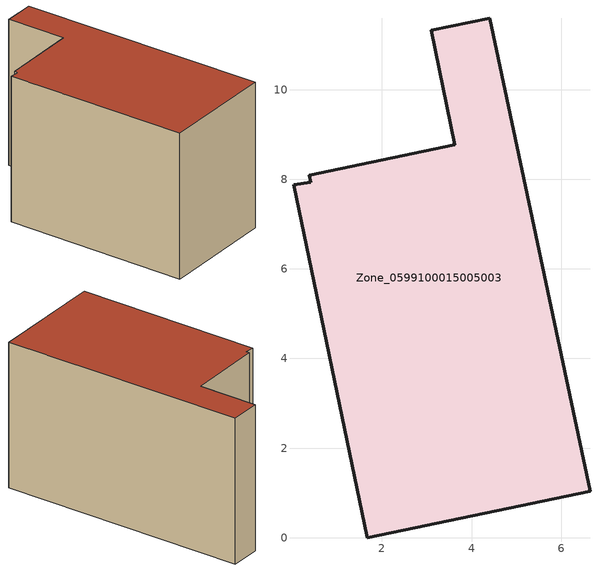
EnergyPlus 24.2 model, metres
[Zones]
Zone_0599100015005003
 floor ground (C_G): 6.64,1.04 1.67,0 0.03,7.88 0.41,7.93 0.38,8.09 3.63,8.77 3.1,11.32 4.41,11.59 z0.8
 wall outside (C_F): 1.67,0 6.64,1.04 4.41,11.59 3.1,11.32 3.63,8.77 0.38,8.09 0.41,7.93 0.03,7.88 1.67,0 z0.8:7.28
 roof outside (C_R): 3.63,8.77 0.38,8.09 0.41,7.93 0.03,7.88 1.67,0 6.64,1.04 4.41,11.59 3.1,11.32 z7.28
[BUILDING]
Pand.0599100015005003: North Axis=0; Terrain=City; Loads Convergence Tolerance Value=0.04; Temperature Convergence Tolerance Value=0.4; Solar Distribution=FullExterior; Maximum Number of Warmup Days=25; Minimum Number of Warmup Days=1
[Site:Location]
Rotterdam.The.Hague.AP_ZH_NLD Design_Conditions: Latitude=51.96; Longitude=4.45; Time Zone=1; Elevation=-4.5
[SITE:GROUNDTEMPERATURE:BUILDINGSURFACE]
18, 18, 18, 18, 18, 18, 18, 18, 18, 18, 18, 18
[MATERIAL] Thermal Absorptance=0.9; Solar Absorptance=0.7; Visible Absorptance=0.7
Name | Roughness | Thickness | Conductivity | Density | Specific Heat
G.TC.1946-1964 | MediumSmooth | 0.15 | 1 | 540 | 1210
F.TC.1946-1964 | Rough | 0.3 | 0.857143 | 1920 | 840
R.TC.1946-1964 | MediumRough | 0.2 | 0.235294 | 1500 | 1000
[CONSTRUCTION]
C_G: G.TC.1946-1964
C_F: F.TC.1946-1964
C_R: R.TC.1946-1964
[ZONE]
Zone_0599100015005003: Type=1; Multiplier=1; Ceiling Height=Autocalculate; Volume=Autocalculate; Floor Area=autocalculate; Part of Total Floor Area=Yes
[ZONEINFILTRATION:DESIGNFLOWRATE]
Infil_Zone_0599100015005003: Zone or ZoneList or Space or SpaceList=Zone_0599100015005003; Schedule=AlwaysOn; Design Flow Rate Calculation Method=Flow/Area; Flow Rate per Floor Area=0.003; Constant Term Coefficient=1; Temperature Term Coefficient=0; Velocity Term Coefficient=0; Velocity Squared Term Coefficient=0
[HVACTEMPLATE:ZONE:IDEALLOADSAIRSYSTEM]
Zone_0599100015005003: Maximum Heating Supply Air Temperature=50; Minimum Cooling Supply Air Temperature=13; Maximum Heating Supply Air Humidity Ratio=0.0156; Minimum Cooling Supply Air Humidity Ratio=0.0077; Heating Limit=NoLimit; Cooling Limit=NoLimit; Dehumidification Control Type=ConstantSensibleHeatRatio; Cooling Sensible Heat Ratio=0.7; Dehumidification Setpoint=60; Humidification Control Type=None; Humidification Setpoint=30; Outdoor Air Method=None; Outdoor Air Flow Rate per Person=0.00944; Outdoor Air Flow Rate per Zone Floor Area=0; Outdoor Air Flow Rate per Zone=0; Demand Controlled Ventilation Type=None; Outdoor Air Economizer Type=NoEconomizer; Heat Recovery Type=None; Sensible Heat Recovery Effectiveness=0.7; Latent Heat Recovery Effectiveness=0.65
[ZONECONTROL:THERMOSTAT]
ThermostatControl_Zone_0599100015005003: Zone or ZoneList=Zone_0599100015005003; Control Type Schedule=DualSetpointControlType; Control 1=Thermostat_Zone_0599100015005003; Temperature Difference Between Cutout And Setpoint=0
[THERMOSTATSETPOINT:DUALSETPOINT]
Thermostat_Zone_0599100015005003: Heating Setpoint Temperature Schedule=HeatingSetpoint_Zone_0599100015005003; Cooling Setpoint Temperature Schedule=CoolingSetpoint_Zone_0599100015005003
[SCHEDULE:COMPACT]
HeatingSetpoint_Zone_0599100015005003: Through: 12/31, For: AllDays, Until: 24:00, 21
CoolingSetpoint_Zone_0599100015005003: Through: 12/31, For: AllDays, Until: 24:00, 24
DualSetpointControlType: Through: 12/31, For: AllDays, Until: 24:00, 4
AlwaysOn: Through: 12/31, For: AllDays, Until: 24:00, 1
